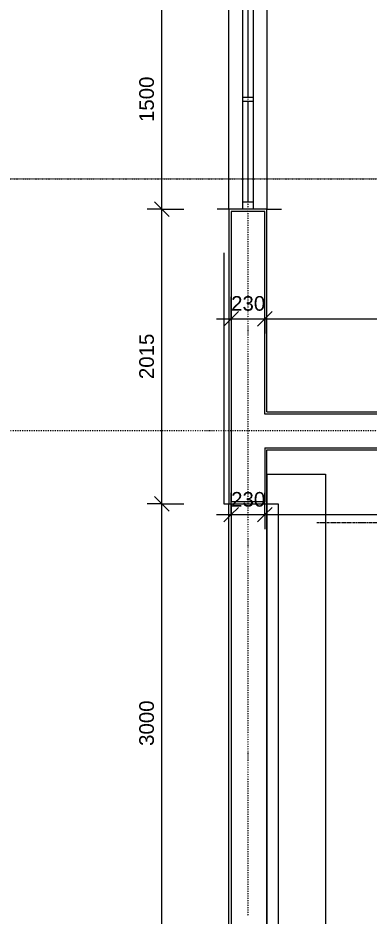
# Model space of a CAD drawing. Header units: millimetres. Extents: x -21051 to 202668, y -15646 to 13691.
# Drawn here: x -14043 to -11643, y -12108 to -5969 of the extents above; entities that cross this region are included whole.
import ezdxf

# ---------------------------------------------------------------- set-up
doc = ezdxf.new("R2010")
doc.units = ezdxf.units.MM
for name, pattern in [('Center', [15, 6, -3, 3, -3]), ('Centre', [14.4, 3, -2.2, 7, -2.2]), ('Dash dot', [15.875, 6.35, -4.7625, 0, -4.7625]), ('TD_Level Line', [8, 4, -2, 0, -2])]:
    doc.linetypes.add(name, pattern=pattern)
for name, color, linetype, lineweight in [('A-ANNO-DIMS', 211, 'Continuous', 9), ('A-ANNO-DIMS-100', 211, 'Continuous', 9), ('A-DOOR', 31, 'Continuous', 5), ('A-FLOR', 192, 'Continuous', 5), ('A-GLAZ', 151, 'Continuous', 5), ('A-WALL', 113, 'Continuous', 5), ('C-PRKG', 70, 'Continuous', 5), ('G-ANNO-SYMB', 111, 'Continuous', 9), ('I-WALL', 2, 'Continuous', 5), ('S-GRID', 1, 'Continuous', 9)]:
    doc.layers.add(name, color=color, linetype=linetype, lineweight=lineweight)
doc.layers.get('0').off()
doc.styles.add('Arial_3', font='arial.ttf', dxfattribs={"height": 100})
doc.dimstyles.new('Arial_1_0', dxfattribs={"dimscale": 304.8, "dimtxt": 102.02594, "dimasz": 0.328084, "dimexe": 0.328084, "dimexo": 0.0625, "dimgap": 0.082021, "dimtad": 1, "dimdec": 0, "dimzin": 0, "dimdsep": 46, "dimtxsty": 'Arial_3', "dimblk1": 'OBLIQUE', "dimblk2": 'OBLIQUE', "dimsah": 1, "dimcen": 0.09, "dimdle": 0.328084, "dimazin": 0, "dimtfac": 1, "dimtdec": 4, "dimtix": 1, "dimtmove": 0, "dimatfit": 3, "dimfxl": 0.492126, "dimfxlon": 1, "dimtvp": 1, "dimtolj": 1, "dimtzin": 0, "dimarcsym": 2})

# ---------------------------------------------------------------- blocks, each defined once
blk = doc.blocks.new('1_8 OverheadRolling - 2440 x2125mm-1255580-00_Ground floor')
at = {"layer": 'A-DOOR', "linetype": 'Centre'}
for p, q in [((-1703.2, 530), (1703.2, 530)), ((-1703.2, 130), (-1703.2, 530)), ((1703.2, 130), (1703.2, 530)), ((-1703.2, 130), (1703.2, 130))]:
    blk.add_line(p, q, dxfattribs=at)
at = {"layer": 'A-DOOR'}
for p, q in [((-1500, 206), (1500, 206)), ((-1500, 130), (-1500, 206)), ((1500, 206), (1500, 130)), ((1500, 130), (-1500, 130))]:
    blk.add_line(p, q, dxfattribs=at)
blk = doc.blocks.new('PAR-2_RoadSymbol-Parking - _-V9-00_Ground floor')
at = {"layer": 'C-PRKG'}
for p, q in [((-50.8, 5000), (50.8, 5000)), ((-50.8, 0), (-50.8, 5000)), ((50.8, 0), (50.8, 5000)), ((50.8, 0), (-50.8, 0))]:
    blk.add_line(p, q, dxfattribs=at)
at = {"layer": 'C-PRKG', "linetype": 'Center'}
blk.add_line((2880, 0), (2880, 5000), dxfattribs=at)
at = {"layer": 'C-PRKG', "lineweight": 9}
blk.add_line((2880, 0), (50.8, 0), dxfattribs=at)
blk = doc.blocks.new('Casement - 2L - 1500 X 1800-1172774-00_Ground floor')
at = {"layer": 'A-GLAZ'}
for p, q in [((-423.8, 130), (-423.8, 210)), ((1076.2, 130), (1076.2, 230)), ((-423.8, 35), (-373.8, 35)), ((-373.8, 35), (1026.2, 35)), ((-373.8, 35), (-373.8, -35)), ((313.2, 0), (-373.8, 0)), ((-373.8, 0), (-373.8, -15)), ((1026.2, 0), (339.2, 0)), ((1026.2, 35), (1026.2, -35)), ((1026.2, 35), (1076.2, 35)), ((-373.8, -35), (-423.8, -35)), ((1026.2, -35), (-373.8, -35)), ((1076.2, -35), (1026.2, -35)), ((-423.8, -130), (-423.8, -230)), ((1076.2, -130), (1076.2, -230))]:
    blk.add_line(p, q, dxfattribs=at)
at = {"layer": 'A-GLAZ', "linetype": 'Centre'}
for p, q in [((313.2, -35), (313.2, 35)), ((339.2, -35), (339.2, 35))]:
    blk.add_line(p, q, dxfattribs=at)
blk = doc.blocks.new('skirting - skirting-1169592-00_Ground floor')
at = {"layer": 'A-WALL'}
for p, q in [((-7984.5, 12380.3), (-9701.3, 12323.9)), ((-9701.3, 12323.9), (-9700.2, 12288.9))]:
    blk.add_line(p, q, dxfattribs=at)
blk = doc.blocks.new('DIMBLOCK13-00_Ground floor')
at = {"layer": 'A-ANNO-DIMS-100', "transparency": 16777216}
for p, q in [((-13059.5, -9291.1), (-13109.5, -9241.1)), ((-13059.5, -9291.1), (-13159.5, -9291.1)), ((-13059.5, -12291.1), (-13059.5, -9291.1)), ((-13059.5, -9291.1), (-13009.5, -9341.1)), ((-13059.5, -9291.1), (-12909.5, -9291.1)), ((-13059.5, -12291.1), (-13109.5, -12241.1)), ((-13059.5, -12291.1), (-13159.5, -12291.1)), ((-13059.5, -12291.1), (-13009.5, -12341.1)), ((-13059.5, -12291.1), (-12909.5, -12291.1))]:
    blk.add_line(p, q, dxfattribs=at)
at = {"layer": 'A-ANNO-DIMS-100', "color": 0, "transparency": 16777216, "insert": (-13214.3, -10944.9), "char_height": 100, "width": 369.177, "attachment_point": 1, "rotation": 90, "line_spacing_factor": 0.941778, "style": 'Arial_3'}
blk.add_mtext('3000', dxfattribs=at)
blk = doc.blocks.new('_Oblique')
at = {"color": 0, "linetype": 'ByBlock', "lineweight": -2}
blk.add_line((-0.5, -0.5), (0.5, 0.5), dxfattribs=at)
blk = doc.blocks.new('DIMBLOCK14-00_Ground floor')
at = {"layer": 'A-ANNO-DIMS-100', "transparency": 16777216}
for p, q in [((-13059.5, -7276.5), (-13109.5, -7226.5)), ((-13059.5, -7276.5), (-13159.5, -7276.5)), ((-13059.5, -9291.1), (-13059.5, -7276.5)), ((-13059.5, -7276.5), (-13009.5, -7326.5)), ((-13059.5, -7276.5), (-12909.5, -7276.5)), ((-13059.5, -9291.1), (-13109.5, -9241.1)), ((-13059.5, -9291.1), (-13159.5, -9291.1)), ((-13059.5, -9291.1), (-13009.5, -9341.1)), ((-13059.5, -9291.1), (-12909.5, -9291.1))]:
    blk.add_line(p, q, dxfattribs=at)
at = {"layer": 'A-ANNO-DIMS-100', "color": 0, "transparency": 16777216, "insert": (-13214.3, -8437.6), "char_height": 100, "width": 369.177, "attachment_point": 1, "rotation": 90, "line_spacing_factor": 0.941778, "style": 'Arial_3'}
blk.add_mtext('2015', dxfattribs=at)
blk = doc.blocks.new('DIMBLOCK15-00_Ground floor')
at = {"layer": 'A-ANNO-DIMS-100', "transparency": 16777216}
for p, q in [((-13059.5, -5776.5), (-13109.5, -5726.5)), ((-13059.5, -5776.5), (-13159.5, -5776.5)), ((-13059.5, -7276.5), (-13059.5, -5776.5)), ((-13059.5, -5776.5), (-13009.5, -5826.5)), ((-13059.5, -5776.5), (-12909.5, -5776.5)), ((-13059.5, -7276.5), (-13109.5, -7226.5)), ((-13059.5, -7276.5), (-13159.5, -7276.5)), ((-13059.5, -7276.5), (-13009.5, -7326.5)), ((-13059.5, -7276.5), (-12909.5, -7276.5))]:
    blk.add_line(p, q, dxfattribs=at)
at = {"layer": 'A-ANNO-DIMS-100', "color": 0, "transparency": 16777216, "insert": (-13214.3, -6680.4), "char_height": 100, "width": 369.177, "attachment_point": 1, "rotation": 90, "line_spacing_factor": 0.941778, "style": 'Arial_3'}
blk.add_mtext('1500', dxfattribs=at)
blk = doc.blocks.new('DIMBLOCK33-00_Ground floor')
at = {"layer": 'A-ANNO-DIMS-100', "transparency": 16777216}
for p, q in [((-12586, -9364.2), (-12586, -9214.2)), ((-12356, -9364.2), (-12356, -9214.2)), ((-12586, -9364.2), (-12536, -9314.2)), ((-12356, -9364.2), (-12306, -9314.2)), ((-12686, -9364.2), (-12356, -9364.2)), ((-12586, -9364.2), (-12636, -9414.2)), ((-12586, -9364.2), (-12586, -9464.2)), ((-12356, -9364.2), (-12406, -9414.2)), ((-12356, -9364.2), (-12356, -9464.2))]:
    blk.add_line(p, q, dxfattribs=at)
at = {"layer": 'A-ANNO-DIMS-100', "color": 0, "transparency": 16777216, "insert": (-12586.3, -9209.4), "char_height": 100, "width": 276.883, "attachment_point": 1, "line_spacing_factor": 0.941778, "style": 'Arial_3'}
blk.add_mtext('230', dxfattribs=at)
blk = doc.blocks.new('DIMBLOCK34-00_Ground floor')
at = {"layer": 'A-ANNO-DIMS-100', "transparency": 16777216}
for p, q in [((-12356, -9364.2), (-12356, -9214.2)), ((-6586, -9364.2), (-6586, -9214.2)), ((-12356, -9364.2), (-12306, -9314.2)), ((-6586, -9364.2), (-6536, -9314.2)), ((-12356, -9364.2), (-12406, -9414.2)), ((-12356, -9364.2), (-6586, -9364.2)), ((-12356, -9364.2), (-12356, -9464.2)), ((-6586, -9364.2), (-6636, -9414.2)), ((-6586, -9364.2), (-6586, -9464.2))]:
    blk.add_line(p, q, dxfattribs=at)
at = {"layer": 'A-ANNO-DIMS-100', "color": 0, "transparency": 16777216, "insert": (-9624.8, -9209.4), "char_height": 100, "width": 369.177, "attachment_point": 1, "line_spacing_factor": 0.941778, "style": 'Arial_3'}
blk.add_mtext('5770', dxfattribs=at)
blk = doc.blocks.new('DIMBLOCK47-00_Ground floor')
at = {"layer": 'A-ANNO-DIMS-100', "transparency": 16777216}
for p, q in [((-12586, -8025.1), (-12586, -7875.1)), ((-12356, -8025.1), (-12356, -7875.1)), ((-12586, -8025.1), (-12536, -7975.1)), ((-12356, -8025.1), (-12306, -7975.1)), ((-12686, -8025.1), (-12356, -8025.1)), ((-12586, -8025.1), (-12636, -8075.1)), ((-12586, -8025.1), (-12586, -8125.1)), ((-12356, -8025.1), (-12406, -8075.1)), ((-12356, -8025.1), (-12356, -8125.1))]:
    blk.add_line(p, q, dxfattribs=at)
at = {"layer": 'A-ANNO-DIMS-100', "color": 0, "transparency": 16777216, "insert": (-12586.3, -7870.2), "char_height": 100, "width": 276.883, "attachment_point": 1, "line_spacing_factor": 0.941778, "style": 'Arial_3'}
blk.add_mtext('230', dxfattribs=at)
blk = doc.blocks.new('DIMBLOCK48-00_Ground floor')
at = {"layer": 'A-ANNO-DIMS-100', "transparency": 16777216}
for p, q in [((-12356, -8025.1), (-12356, -7875.1)), ((-6586, -8025.1), (-6586, -7875.1)), ((-12356, -8025.1), (-12306, -7975.1)), ((-6586, -8025.1), (-6536, -7975.1)), ((-12356, -8025.1), (-12406, -8075.1)), ((-12356, -8025.1), (-6586, -8025.1)), ((-12356, -8025.1), (-12356, -8125.1)), ((-6586, -8025.1), (-6636, -8075.1)), ((-6586, -8025.1), (-6586, -8125.1))]:
    blk.add_line(p, q, dxfattribs=at)
at = {"layer": 'A-ANNO-DIMS-100', "color": 0, "transparency": 16777216, "insert": (-9624.8, -7870.2), "char_height": 100, "width": 369.177, "attachment_point": 1, "line_spacing_factor": 0.941778, "style": 'Arial_3'}
blk.add_mtext('5770', dxfattribs=at)

msp = doc.modelspace()

# ---------------------------------------------------------------- linework, layer by layer
at = {"layer": 'A-FLOR'}
msp.add_line((-12586, -9291.1), (-12586, -12291.1), dxfattribs=at)
at = {"layer": 'A-WALL', "lineweight": 18}
for p, q in [((-12586, -7291.5), (-12586, -9276.1)), ((-12356, -7291.5), (-12586, -7291.5)), ((-12356, -8676.5), (-12356, -7291.5)), ((-6586, -8676.5), (-12356, -8676.5)), ((-12356, -8906.5), (-6586, -8906.5)), ((-12356, -8906.5), (-12356, -9276.1)), ((-12356, -9276.1), (-12586, -9276.1))]:
    msp.add_line(p, q, dxfattribs=at)
at = {"layer": 'G-ANNO-SYMB', "linetype": 'TD_Level Line', "lineweight": 18}
msp.add_line((-19758.3, -7068.1), (10415, -7068.1), dxfattribs=at)
at = {"layer": 'I-WALL'}
for p, q in [((-12601, -7275.7), (-12601, -5776.5)), ((-12341, -5776.5), (-12341, -7276.5)), ((-12601, -12291.1), (-12601, -9291.1))]:
    msp.add_line(p, q, dxfattribs=at)
at = {"layer": 'I-WALL', "lineweight": 18}
for p, q in [((-12601, -7276.5), (-12601, -9291.1)), ((-12341, -7276.5), (-12601, -7276.5)), ((-12341, -8661.5), (-12341, -7276.5)), ((-12341, -8661.5), (-6601, -8661.5)), ((-12341, -8921.5), (-6601, -8921.5)), ((-12341, -9291.1), (-12341, -8921.5)), ((-12601, -9291.1), (-12341, -9291.1))]:
    msp.add_line(p, q, dxfattribs=at)
at = {"layer": 'S-GRID', "linetype": 'Dash dot', "lineweight": 18}
for p, q in [((-12471, 8463.9), (-12471, -12107.9)), ((8563.8, -8791.5), (-16244.3, -8791.5))]:
    msp.add_line(p, q, dxfattribs=at)

# ---------------------------------------------------------------- block references
at = {"layer": 'A-DOOR', "rotation": 269.9999999999999}
msp.add_blockref('1_8 OverheadRolling - 2440 x2125mm-1255580-00_Ground floor', (-12471, -10791.1), dxfattribs=at)
at = {"layer": 'A-GLAZ', "rotation": 89.9999999999999}
msp.add_blockref('Casement - 2L - 1500 X 1800-1172774-00_Ground floor', (-12471, -6852.7), dxfattribs=at)
at = {"layer": 'A-WALL', "rotation": 88.11700695989701}
msp.add_blockref('skirting - skirting-1169592-00_Ground floor', (0, 0), dxfattribs=at)
at = {"layer": 'C-PRKG', "rotation": 90.00000000000024}
msp.add_blockref('PAR-2_RoadSymbol-Parking - _-V9-00_Ground floor', (-7001, -12300.7), dxfattribs=at)

# ---------------------------------------------------------------- dimensions: what is measured, and where the dimension line sits
at = {"layer": 'A-ANNO-DIMS'}
for base, p1, p2, override, picture, middle in [((-13059.5, -5776.5), (-12909.5, -7276.5), (-12909.5, -5776.5), {"dimpost": '<>', "dimfxl": 1500}, 'DIMBLOCK15-00_Ground floor', (-13135.5, -6526.5)), ((-13059.5, -7276.5), (-12909.5, -9291.1), (-12909.5, -7276.5), {"dimpost": '<>', "dimfxl": 2014.589943}, 'DIMBLOCK14-00_Ground floor', (-13135.5, -8283.8)), ((-13059.5, -9291.1), (-12909.5, -12291.1), (-12909.5, -9291.1), {"dimpost": '<>', "dimfxl": 3000}, 'DIMBLOCK13-00_Ground floor', (-13135.5, -10791.1))]:
    dim = msp.add_linear_dim(base=base, p1=p1, p2=p2, angle=90, dimstyle='Arial_1_0', override=override, dxfattribs=at)
    dim.commit()
    dim.dimension.update_dxf_attribs({"geometry": picture, "text_midpoint": middle})
for base, p1, p2, override, picture, middle in [((-12356, -8025.1), (-12586, -7875.1), (-12356, -7875.1), {"dimpost": '<>', "dimfxl": 230}, 'DIMBLOCK47-00_Ground floor', (-12471, -7949)), ((-6586, -8025.1), (-12356, -7875.1), (-6586, -7875.1), {"dimpost": '<>', "dimfxl": 5770}, 'DIMBLOCK48-00_Ground floor', (-9471, -7949)), ((-12356, -9364.2), (-12586, -9214.2), (-12356, -9214.2), {"dimpost": '<>', "dimfxl": 230}, 'DIMBLOCK33-00_Ground floor', (-12471, -9288.1)), ((-6586, -9364.2), (-12356, -9214.2), (-6586, -9214.2), {"dimpost": '<>', "dimfxl": 5770}, 'DIMBLOCK34-00_Ground floor', (-9471, -9288.2))]:
    dim = msp.add_linear_dim(base=base, p1=p1, p2=p2, dimstyle='Arial_1_0', override=override, dxfattribs=at)
    dim.commit()
    dim.dimension.update_dxf_attribs({"geometry": picture, "text_midpoint": middle})

doc.saveas('drawing.dxf')
